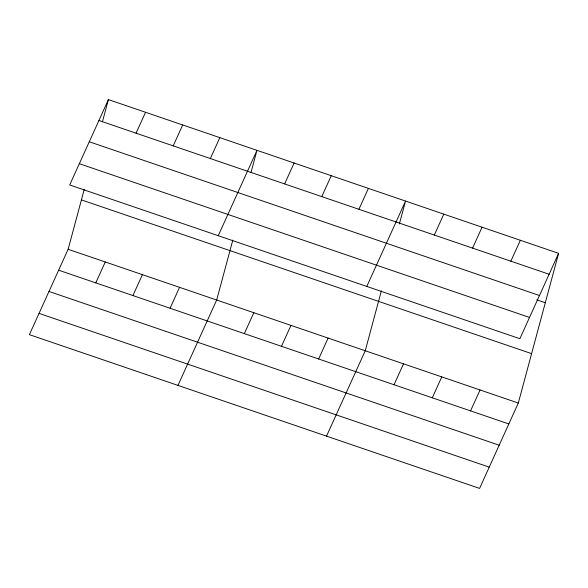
<?xml version="1.0" encoding="UTF-8"?>
<svg xmlns="http://www.w3.org/2000/svg" width="588" height="588" viewBox="0 0 588 588"><rect width="100%" height="100%" fill="white"/><g stroke="black" fill="none" stroke-linecap="round" stroke-linejoin="round"><path stroke-width="0.88" d="M558.6 253.347L519.873 338.71L69.685 184.963L108.412 99.593L558.6 253.347L518.315 403.037L479.587 488.407L29.4 334.653L68.127 249.29L84.253 189.358M102.474 121.642L108.412 99.593M232.819 240.095L216.685 300.027L177.966 385.397M251.039 172.38L256.971 150.33L218.251 235.7M381.377 290.832L365.251 350.764L326.524 436.134M399.362 224.006L405.536 201.067L366.809 286.437M136.063 133.182L145.552 112.279M95.778 282.879L105.267 261.969M173.21 145.868L182.692 124.957M132.925 295.566L142.406 274.655M210.35 158.554L219.831 137.643M170.064 308.252L179.546 287.341M284.629 183.926L294.11 163.016M244.343 333.616L253.825 312.706M321.768 196.605L331.257 175.702M281.483 346.303L290.972 325.392M358.908 209.291L368.397 188.381M318.623 358.989L328.111 338.078M434.319 235.046L443.8 214.135M394.034 384.743L403.515 363.832M472.583 248.114L482.064 227.203M432.298 397.811L441.779 376.901M510.847 261.182L520.336 240.271M470.562 410.88L480.051 389.969M98.924 120.503L549.119 274.251M89.273 141.774L539.468 295.521M536.8 299.836L545.304 302.746M79.336 163.692L529.523 317.439M81.416 199.891L531.611 353.638M68.127 249.29L518.315 403.037M58.638 270.193L508.833 423.948M48.988 291.464L499.183 445.219M39.051 313.382L489.238 467.137"/></g></svg>
